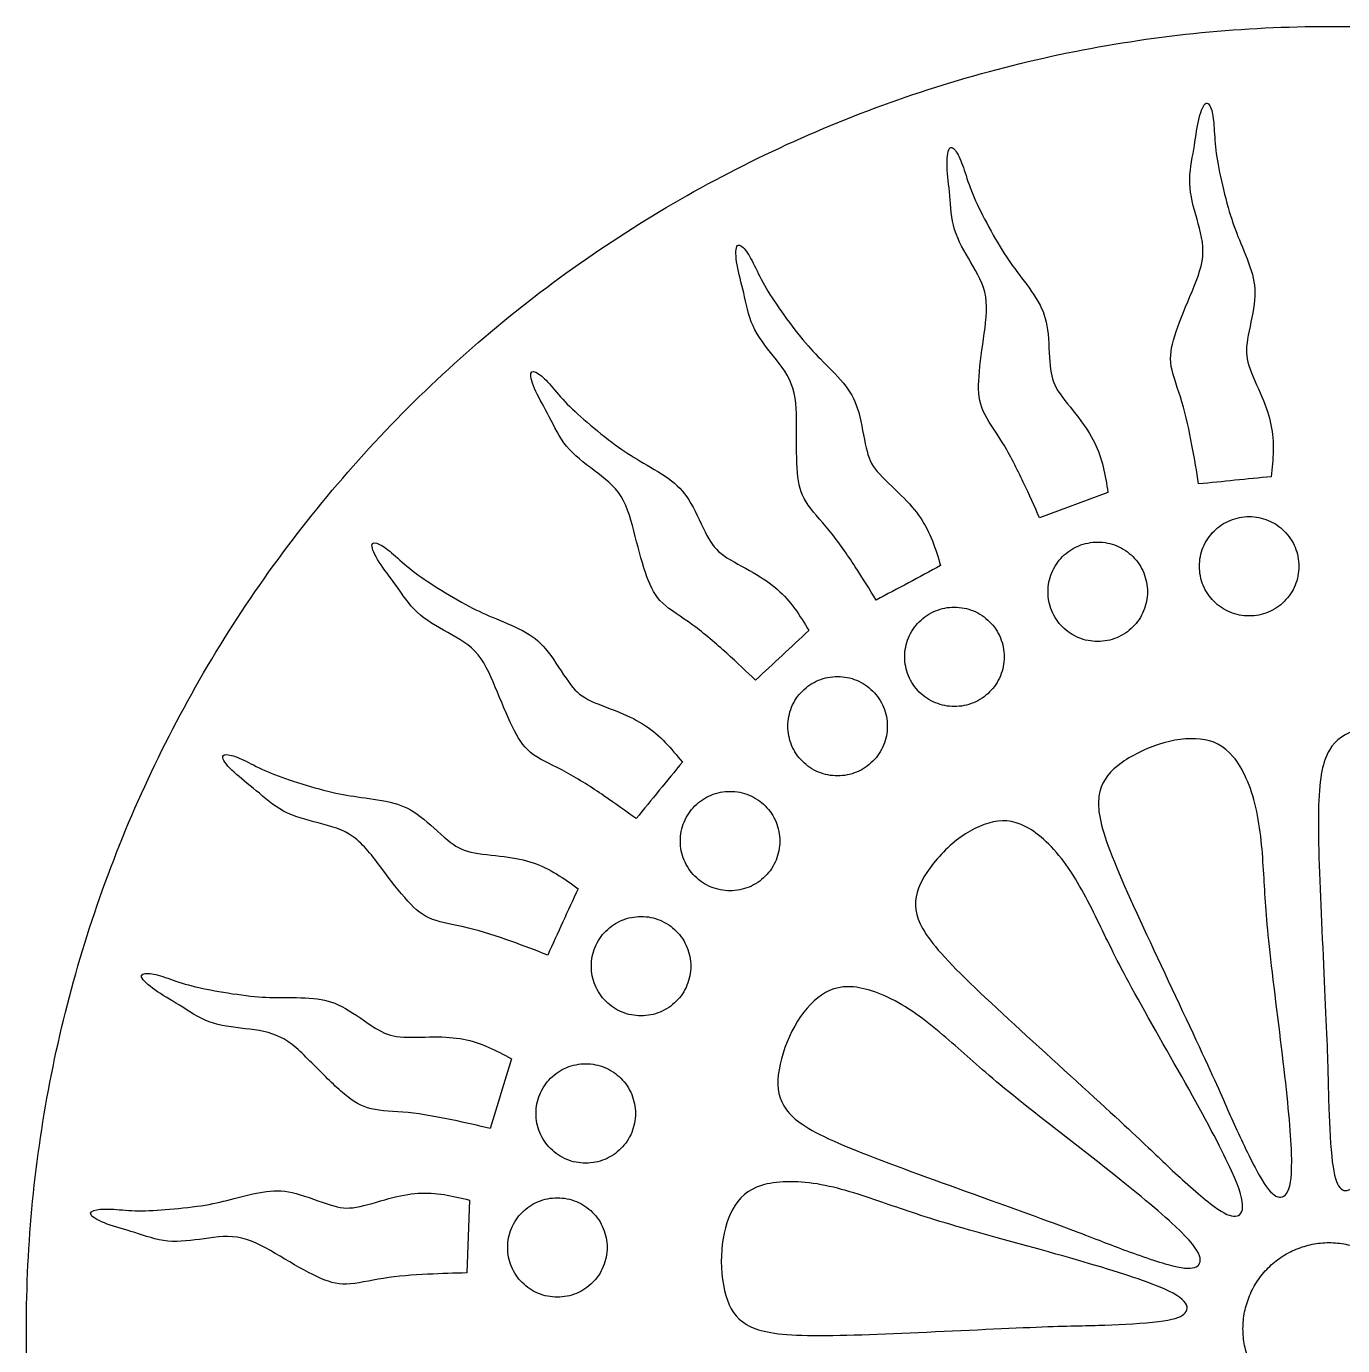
# Model space of a CAD drawing. Header units: millimetres. Extents: x -91 to 91, y -103 to 91.
# Drawn here: x -91.21 to -61.3, y 61.23 to 91.21 of the extents above; entities that cross this region are included whole.
import ezdxf

# ---------------------------------------------------------------- set-up
doc = ezdxf.new("R2010")
doc.units = ezdxf.units.MM
doc.header["$MEASUREMENT"] = 0
doc.layers.add('DV1_Layer_1', color=7, linetype='Continuous')

msp = doc.modelspace()

# ---------------------------------------------------------------- linework, layer by layer
at = {"layer": 'DV1_Layer_1', "color": 5, "linetype": 'Continuous'}
for p, q in [((-66.635, 80.615), (-68.189, 80.037)), ((-81.141, 64.534), (-81.201, 62.877))]:
    msp.add_line(p, q, dxfattribs=at)
for points in [[(-32.01, 61.61), (-32.01, 63.547), (-32.392, 67.422), (-34.087, 73.01), (-36.84, 78.161), (-40.545, 82.675), (-45.059, 86.38), (-50.21, 89.133), (-55.798, 90.828), (-61.61, 91.4), (-67.422, 90.828), (-73.01, 89.133), (-78.16, 86.38), (-82.675, 82.675), (-86.38, 78.161), (-89.132, 73.01), (-90.828, 67.422), (-91.4, 61.61), (-90.828, 55.798), (-89.132, 50.21), (-86.38, 45.059), (-82.675, 40.545), (-78.16, 36.84), (-73.01, 34.087), (-67.422, 32.392), (-61.61, 31.82), (-55.798, 32.392), (-50.21, 34.087), (-45.059, 36.84), (-40.545, 40.545), (-36.84, 45.059), (-34.087, 50.21), (-32.392, 55.798), (-32.01, 59.673), (-32.01, 61.61)], [(-64.574, 80.81), (-64.62, 81.093), (-64.665, 81.375), (-64.725, 81.693)], [(-62.924, 80.975), (-63.474, 80.92), (-64.024, 80.865), (-64.574, 80.81)], [(-68.189, 80.037), (-68.304, 80.298), (-68.42, 80.56), (-68.559, 80.852)], [(-62.297, 78.939), (-62.297, 79.013), (-62.311, 79.16), (-62.376, 79.374), (-62.481, 79.57), (-62.623, 79.743), (-62.795, 79.884), (-62.991, 79.989), (-63.205, 80.054), (-63.427, 80.076), (-63.648, 80.054), (-63.862, 79.989), (-64.058, 79.884), (-64.23, 79.743), (-64.372, 79.57), (-64.477, 79.374), (-64.542, 79.16), (-64.563, 78.939), (-64.542, 78.717), (-64.477, 78.504), (-64.372, 78.307), (-64.23, 78.135), (-64.058, 77.993), (-63.862, 77.888), (-63.648, 77.824), (-63.427, 77.802), (-63.205, 77.824), (-62.991, 77.888), (-62.795, 77.993), (-62.623, 78.135), (-62.481, 78.307), (-62.376, 78.504), (-62.311, 78.717), (-62.297, 78.865), (-62.297, 78.939)], [(-65.823, 78.791), (-65.852, 78.859), (-65.921, 78.99), (-66.063, 79.163), (-66.235, 79.304), (-66.432, 79.409), (-66.645, 79.474), (-66.867, 79.496), (-67.089, 79.474), (-67.302, 79.409), (-67.499, 79.304), (-67.671, 79.163), (-67.812, 78.99), (-67.917, 78.794), (-67.982, 78.58), (-68.004, 78.358), (-67.982, 78.137), (-67.917, 77.923), (-67.812, 77.727), (-67.671, 77.554), (-67.499, 77.413), (-67.302, 77.308), (-67.089, 77.243), (-66.867, 77.221), (-66.645, 77.243), (-66.432, 77.308), (-66.235, 77.413), (-66.063, 77.554), (-65.922, 77.727), (-65.817, 77.923), (-65.752, 78.137), (-65.73, 78.358), (-65.752, 78.58), (-65.795, 78.722), (-65.823, 78.791)], [(-71.899, 78.17), (-72.049, 78.414), (-72.199, 78.658), (-72.376, 78.928)], [(-70.438, 78.954), (-70.925, 78.693), (-71.412, 78.431), (-71.899, 78.17)], [(-69.079, 77.313), (-69.107, 77.381), (-69.177, 77.512), (-69.318, 77.684), (-69.491, 77.826), (-69.688, 77.931), (-69.901, 77.995), (-70.123, 78.018), (-70.344, 77.996), (-70.558, 77.931), (-70.754, 77.826), (-70.927, 77.684), (-71.068, 77.512), (-71.173, 77.315), (-71.238, 77.102), (-71.26, 76.88), (-71.238, 76.658), (-71.173, 76.445), (-71.068, 76.248), (-70.927, 76.076), (-70.754, 75.935), (-70.558, 75.83), (-70.344, 75.765), (-70.123, 75.743), (-69.901, 75.765), (-69.688, 75.83), (-69.491, 75.935), (-69.318, 76.076), (-69.177, 76.249), (-69.072, 76.445), (-69.007, 76.658), (-68.985, 76.88), (-69.007, 77.102), (-69.051, 77.244), (-69.079, 77.313)], [(-73.428, 77.478), (-73.832, 77.102), (-74.237, 76.726), (-74.642, 76.349)], [(-74.642, 76.349), (-74.849, 76.547), (-75.056, 76.744), (-75.296, 76.961)], [(-71.98, 76.103), (-72.032, 76.156), (-72.146, 76.25), (-72.343, 76.355), (-72.556, 76.42), (-72.778, 76.441), (-73, 76.42), (-73.214, 76.355), (-73.41, 76.25), (-73.582, 76.108), (-73.724, 75.936), (-73.829, 75.74), (-73.893, 75.526), (-73.915, 75.304), (-73.893, 75.083), (-73.829, 74.869), (-73.724, 74.673), (-73.582, 74.501), (-73.41, 74.359), (-73.214, 74.254), (-73, 74.189), (-72.778, 74.168), (-72.556, 74.189), (-72.343, 74.254), (-72.146, 74.359), (-71.974, 74.501), (-71.833, 74.673), (-71.728, 74.869), (-71.663, 75.083), (-71.641, 75.304), (-71.663, 75.526), (-71.728, 75.74), (-71.833, 75.936), (-71.927, 76.051), (-71.98, 76.103)], [(-76.305, 74.488), (-76.655, 74.06), (-77.005, 73.633), (-77.355, 73.205)], [(-74.422, 73.492), (-74.474, 73.544), (-74.589, 73.638), (-74.785, 73.744), (-74.999, 73.808), (-75.22, 73.83), (-75.442, 73.808), (-75.656, 73.744), (-75.852, 73.638), (-76.024, 73.497), (-76.166, 73.325), (-76.271, 73.128), (-76.336, 72.915), (-76.357, 72.693), (-76.336, 72.471), (-76.271, 72.258), (-76.166, 72.061), (-76.024, 71.889), (-75.852, 71.747), (-75.656, 71.642), (-75.442, 71.578), (-75.221, 71.556), (-74.999, 71.578), (-74.785, 71.642), (-74.589, 71.747), (-74.417, 71.889), (-74.275, 72.061), (-74.17, 72.258), (-74.105, 72.471), (-74.084, 72.693), (-74.105, 72.915), (-74.17, 73.128), (-74.275, 73.325), (-74.369, 73.439), (-74.422, 73.492)], [(-77.355, 73.205), (-77.587, 73.373), (-77.819, 73.54), (-78.086, 73.722)], [(-78.675, 71.61), (-78.905, 71.107), (-79.135, 70.605), (-79.364, 70.102)], [(-76.811, 70.894), (-76.879, 70.922), (-77.021, 70.965), (-77.243, 70.987), (-77.465, 70.965), (-77.678, 70.9), (-77.875, 70.795), (-78.047, 70.654), (-78.189, 70.482), (-78.293, 70.285), (-78.358, 70.072), (-78.38, 69.85), (-78.358, 69.628), (-78.293, 69.415), (-78.188, 69.218), (-78.047, 69.046), (-77.875, 68.904), (-77.678, 68.8), (-77.465, 68.735), (-77.243, 68.713), (-77.021, 68.735), (-76.808, 68.8), (-76.611, 68.905), (-76.439, 69.046), (-76.297, 69.218), (-76.193, 69.415), (-76.128, 69.628), (-76.106, 69.85), (-76.128, 70.072), (-76.193, 70.285), (-76.298, 70.482), (-76.439, 70.654), (-76.611, 70.795), (-76.742, 70.865), (-76.811, 70.894)], [(-79.364, 70.102), (-79.631, 70.205), (-79.898, 70.309), (-80.203, 70.417)], [(-80.189, 67.746), (-80.349, 67.217), (-80.509, 66.688), (-80.668, 66.158)], [(-78.068, 67.546), (-78.136, 67.575), (-78.278, 67.618), (-78.5, 67.64), (-78.722, 67.618), (-78.935, 67.553), (-79.132, 67.448), (-79.304, 67.307), (-79.445, 67.134), (-79.55, 66.938), (-79.615, 66.724), (-79.637, 66.503), (-79.615, 66.281), (-79.55, 66.067), (-79.445, 65.871), (-79.304, 65.698), (-79.132, 65.557), (-78.935, 65.452), (-78.722, 65.387), (-78.5, 65.365), (-78.278, 65.387), (-78.065, 65.452), (-77.868, 65.557), (-77.696, 65.698), (-77.554, 65.871), (-77.45, 66.068), (-77.384, 66.281), (-77.363, 66.503), (-77.385, 66.724), (-77.45, 66.938), (-77.554, 67.134), (-77.696, 67.307), (-77.868, 67.448), (-77.999, 67.518), (-78.068, 67.546)], [(-80.668, 66.158), (-80.947, 66.225), (-81.225, 66.291), (-81.541, 66.357)], [(-82.096, 62.847), (-82.419, 62.83), (-83.137, 62.777), (-83.976, 62.557), (-84.555, 62.737), (-85.453, 63.256), (-86.312, 63.775), (-87.17, 63.656), (-88.009, 63.536), (-88.767, 63.815), (-89.406, 63.975), (-89.845, 64.215), (-89.646, 64.334), (-89.246, 64.334), (-88.687, 64.274), (-87.989, 64.314), (-87.09, 64.414), (-86.531, 64.554), (-85.713, 64.773), (-85.134, 64.734), (-84.235, 64.374), (-83.776, 64.314), (-82.938, 64.594), (-82.299, 64.714), (-81.72, 64.674), (-81.334, 64.581), (-81.141, 64.534)], [(-79.145, 64.586), (-79.219, 64.586), (-79.366, 64.571), (-79.58, 64.507), (-79.776, 64.401), (-79.948, 64.26), (-80.09, 64.088), (-80.195, 63.891), (-80.26, 63.678), (-80.281, 63.456), (-80.26, 63.234), (-80.195, 63.021), (-80.09, 62.824), (-79.948, 62.652), (-79.776, 62.51), (-79.58, 62.405), (-79.366, 62.341), (-79.145, 62.319), (-78.923, 62.341), (-78.709, 62.405), (-78.513, 62.51), (-78.341, 62.652), (-78.199, 62.824), (-78.094, 63.021), (-78.029, 63.234), (-78.008, 63.456), (-78.029, 63.678), (-78.094, 63.891), (-78.199, 64.088), (-78.341, 64.26), (-78.513, 64.401), (-78.709, 64.507), (-78.923, 64.571), (-79.071, 64.586), (-79.145, 64.586)], [(-59.653, 61.61), (-59.653, 61.738), (-59.678, 61.994), (-59.791, 62.363), (-59.973, 62.704), (-60.217, 63.002), (-60.516, 63.247), (-60.856, 63.429), (-61.226, 63.541), (-61.61, 63.579), (-61.994, 63.541), (-62.363, 63.429), (-62.704, 63.247), (-63.002, 63.002), (-63.247, 62.704), (-63.429, 62.363), (-63.541, 61.994), (-63.579, 61.61), (-63.541, 61.226), (-63.429, 60.856), (-63.247, 60.516), (-63.002, 60.217), (-62.704, 59.973), (-62.363, 59.791), (-61.994, 59.679), (-61.61, 59.641), (-61.226, 59.679), (-60.856, 59.791), (-60.516, 59.973), (-60.217, 60.217), (-59.973, 60.516), (-59.791, 60.856), (-59.678, 61.226), (-59.653, 61.482), (-59.653, 61.61)], [(-81.201, 62.877), (-81.487, 62.87), (-81.773, 62.864), (-82.096, 62.847)]]:
    msp.add_open_spline(points, degree=3, dxfattribs=at)
for points, knots in [([(-64.725, 81.693), (-64.785, 82.01), (-64.86, 82.363), (-64.953, 82.673), (-65.046, 82.982), (-65.156, 83.249), (-65.195, 83.483), (-65.233, 83.716), (-65.2, 83.915), (-65.118, 84.175), (-65.036, 84.434), (-64.905, 84.755), (-64.773, 85.068), (-64.642, 85.382), (-64.509, 85.689), (-64.482, 85.981), (-64.454, 86.274), (-64.533, 86.552), (-64.611, 86.827), (-64.689, 87.101), (-64.766, 87.373), (-64.776, 87.64), (-64.785, 87.908), (-64.727, 88.171), (-64.686, 88.411), (-64.645, 88.652), (-64.621, 88.87), (-64.58, 89.057), (-64.538, 89.244), (-64.479, 89.4), (-64.425, 89.448), (-64.371, 89.496), (-64.322, 89.435), (-64.289, 89.339), (-64.256, 89.243), (-64.238, 89.111), (-64.226, 88.951), (-64.214, 88.792), (-64.209, 88.604), (-64.184, 88.396), (-64.159, 88.188), (-64.114, 87.959), (-64.055, 87.698), (-63.996, 87.438), (-63.922, 87.146), (-63.777, 86.675), (-63.706, 86.497), (-63.615, 86.278), (-63.525, 86.058), (-63.416, 85.798), (-63.354, 85.571), (-63.293, 85.344), (-63.28, 85.151), (-63.313, 84.898), (-63.345, 84.645), (-63.423, 84.332), (-63.501, 83.865), (-63.5, 83.711), (-63.434, 83.501), (-63.369, 83.292), (-63.238, 83.028), (-63.139, 82.793), (-63.04, 82.558), (-62.972, 82.352), (-62.89, 81.954), (-62.877, 81.761), (-62.881, 81.566), (-62.884, 81.37), (-62.904, 81.173), (-62.924, 80.975)], [0, 0, 0, 0, 0.037037, 0.037037, 0.037037, 0.0740741, 0.0740741, 0.0740741, 0.1111111, 0.1111111, 0.1111111, 0.1481481, 0.1481481, 0.1481481, 0.1851852, 0.1851852, 0.1851852, 0.2222222, 0.2222222, 0.2222222, 0.2592593, 0.2592593, 0.2592593, 0.2962963, 0.2962963, 0.2962963, 0.3333333, 0.3333333, 0.3333333, 0.3703704, 0.3703704, 0.3703704, 0.4074074, 0.4074074, 0.4074074, 0.4444444, 0.4444444, 0.4444444, 0.4814815, 0.4814815, 0.4814815, 0.5185185, 0.5185185, 0.5185185, 0.5555556, 0.5555556, 0.5925926, 0.5925926, 0.5925926, 0.6296296, 0.6296296, 0.6296296, 0.6666667, 0.6666667, 0.6666667, 0.7037037, 0.7037037, 0.7407407, 0.7407407, 0.7407407, 0.7777778, 0.7777778, 0.7777778, 0.8148148, 0.8148148, 0.8518519, 0.8518519, 0.8518519, 0.8888889, 0.8888889, 0.8888889, 0.8888889]), ([(-68.559, 80.852), (-68.698, 81.144), (-68.86, 81.466), (-69.028, 81.742), (-69.197, 82.018), (-69.371, 82.248), (-69.468, 82.464), (-69.564, 82.679), (-69.583, 82.881), (-69.569, 83.153), (-69.556, 83.425), (-69.511, 83.768), (-69.415, 84.441), (-69.365, 84.772), (-69.413, 85.061), (-69.461, 85.351), (-69.607, 85.6), (-69.752, 85.846), (-69.898, 86.092), (-70.041, 86.335), (-70.119, 86.591), (-70.196, 86.848), (-70.207, 87.117), (-70.25, 87.603), (-70.282, 87.82), (-70.289, 88.012), (-70.297, 88.203), (-70.279, 88.369), (-70.239, 88.429), (-70.199, 88.489), (-70.136, 88.443), (-70.08, 88.358), (-70.023, 88.273), (-69.972, 88.15), (-69.92, 87.999), (-69.868, 87.848), (-69.815, 87.668), (-69.738, 87.473), (-69.661, 87.278), (-69.56, 87.068), (-69.436, 86.831), (-69.313, 86.594), (-69.168, 86.33), (-69.038, 86.121), (-68.908, 85.912), (-68.794, 85.757), (-68.507, 85.379), (-68.335, 85.155), (-68.102, 84.747), (-68.04, 84.564), (-68.007, 84.311), (-67.975, 84.058), (-67.971, 83.736), (-67.949, 83.5), (-67.927, 83.264), (-67.886, 83.115), (-67.77, 82.929), (-67.653, 82.743), (-67.46, 82.521), (-67.304, 82.319), (-67.149, 82.117), (-67.03, 81.935), (-66.94, 81.753), (-66.85, 81.571), (-66.789, 81.387), (-66.743, 81.197), (-66.697, 81.008), (-66.666, 80.812), (-66.635, 80.615)], [0, 0, 0, 0, 0.037037, 0.037037, 0.037037, 0.0740741, 0.0740741, 0.0740741, 0.1111111, 0.1111111, 0.1111111, 0.1481481, 0.1481481, 0.1851852, 0.1851852, 0.1851852, 0.2222222, 0.2222222, 0.2222222, 0.2592593, 0.2592593, 0.2592593, 0.2962963, 0.2962963, 0.3333333, 0.3333333, 0.3333333, 0.3703704, 0.3703704, 0.3703704, 0.4074074, 0.4074074, 0.4074074, 0.4444444, 0.4444444, 0.4444444, 0.4814815, 0.4814815, 0.4814815, 0.5185185, 0.5185185, 0.5185185, 0.5555556, 0.5555556, 0.5555556, 0.5925926, 0.5925926, 0.6296296, 0.6296296, 0.6666667, 0.6666667, 0.6666667, 0.7037037, 0.7037037, 0.7037037, 0.7407407, 0.7407407, 0.7407407, 0.7777778, 0.7777778, 0.7777778, 0.8148148, 0.8148148, 0.8148148, 0.8518519, 0.8518519, 0.8518519, 0.8888889, 0.8888889, 0.8888889, 0.8888889]), ([(-72.376, 78.928), (-72.553, 79.198), (-72.758, 79.495), (-72.962, 79.746), (-73.166, 79.997), (-73.37, 80.201), (-73.62, 80.602), (-73.665, 80.799), (-73.689, 81.071), (-73.713, 81.342), (-73.714, 81.688), (-73.713, 82.028), (-73.711, 82.368), (-73.706, 82.702), (-73.879, 83.264), (-74.058, 83.491), (-74.412, 83.939), (-74.588, 84.16), (-74.81, 84.647), (-74.857, 84.912), (-74.966, 85.388), (-75.027, 85.599), (-75.06, 85.787), (-75.093, 85.976), (-75.098, 86.143), (-75.067, 86.208), (-75.035, 86.272), (-74.967, 86.235), (-74.9, 86.159), (-74.832, 86.083), (-74.765, 85.968), (-74.693, 85.825), (-74.621, 85.682), (-74.544, 85.511), (-74.441, 85.328), (-74.339, 85.145), (-74.21, 84.951), (-74.055, 84.733), (-73.901, 84.515), (-73.721, 84.273), (-73.564, 84.083), (-73.407, 83.894), (-73.273, 83.756), (-72.938, 83.42), (-72.737, 83.221), (-72.594, 83.035), (-72.451, 82.849), (-72.365, 82.676), (-72.298, 82.43), (-72.231, 82.184), (-72.184, 81.865), (-72.13, 81.634), (-72.076, 81.403), (-72.016, 81.261), (-71.876, 81.093), (-71.735, 80.925), (-71.514, 80.73), (-71.332, 80.551), (-71.15, 80.372), (-71.009, 80.208), (-70.781, 79.871), (-70.695, 79.698), (-70.624, 79.516), (-70.552, 79.334), (-70.495, 79.144), (-70.438, 78.954)], [0, 0, 0, 0, 0.037037, 0.037037, 0.037037, 0.0740741, 0.0740741, 0.1111111, 0.1111111, 0.1111111, 0.1481481, 0.1481481, 0.1481481, 0.1851852, 0.1851852, 0.2222222, 0.2222222, 0.2592593, 0.2592593, 0.2962963, 0.2962963, 0.3333333, 0.3333333, 0.3333333, 0.3703704, 0.3703704, 0.3703704, 0.4074074, 0.4074074, 0.4074074, 0.4444444, 0.4444444, 0.4444444, 0.4814815, 0.4814815, 0.4814815, 0.5185185, 0.5185185, 0.5185185, 0.5555556, 0.5555556, 0.5555556, 0.5925926, 0.5925926, 0.6296296, 0.6296296, 0.6296296, 0.6666667, 0.6666667, 0.6666667, 0.7037037, 0.7037037, 0.7037037, 0.7407407, 0.7407407, 0.7407407, 0.7777778, 0.7777778, 0.7777778, 0.8148148, 0.8148148, 0.8518519, 0.8518519, 0.8518519, 0.8888889, 0.8888889, 0.8888889, 0.8888889]), ([(-75.296, 76.961), (-75.536, 77.177), (-75.809, 77.413), (-76.07, 77.603), (-76.331, 77.794), (-76.58, 77.94), (-76.752, 78.102), (-76.924, 78.264), (-77.018, 78.443), (-77.11, 78.7), (-77.202, 78.956), (-77.291, 79.29), (-77.376, 79.619), (-77.46, 79.949), (-77.54, 80.274), (-77.851, 80.772), (-78.081, 80.946), (-78.31, 81.118), (-78.538, 81.29), (-78.764, 81.459), (-79.103, 81.873), (-79.216, 82.118), (-79.328, 82.335), (-79.441, 82.551), (-79.554, 82.739), (-79.634, 82.913), (-79.714, 83.087), (-79.761, 83.247), (-79.747, 83.318), (-79.733, 83.389), (-79.658, 83.37), (-79.573, 83.313), (-79.488, 83.257), (-79.394, 83.163), (-79.288, 83.043), (-79.183, 82.923), (-79.065, 82.777), (-78.919, 82.626), (-78.773, 82.476), (-78.599, 82.32), (-78.394, 82.149), (-78.19, 81.977), (-77.954, 81.789), (-77.754, 81.645), (-77.554, 81.502), (-77.39, 81.403), (-77.185, 81.283), (-76.98, 81.163), (-76.736, 81.022), (-76.364, 80.735), (-76.11, 80.443), (-75.856, 79.85), (-75.635, 79.431), (-75.54, 79.309), (-75.183, 79.055), (-74.919, 78.923), (-74.698, 78.796), (-74.477, 78.669), (-74.298, 78.547), (-74.145, 78.412), (-73.992, 78.278), (-73.865, 78.133), (-73.75, 77.975), (-73.635, 77.817), (-73.531, 77.648), (-73.428, 77.478)], [0, 0, 0, 0, 0.037037, 0.037037, 0.037037, 0.0740741, 0.0740741, 0.0740741, 0.1111111, 0.1111111, 0.1111111, 0.1481481, 0.1481481, 0.1481481, 0.1851852, 0.1851852, 0.2222222, 0.2222222, 0.2222222, 0.2592593, 0.2592593, 0.2962963, 0.2962963, 0.2962963, 0.3333333, 0.3333333, 0.3333333, 0.3703704, 0.3703704, 0.3703704, 0.4074074, 0.4074074, 0.4074074, 0.4444444, 0.4444444, 0.4444444, 0.4814815, 0.4814815, 0.4814815, 0.5185185, 0.5185185, 0.5185185, 0.5555556, 0.5555556, 0.5555556, 0.5925926, 0.5925926, 0.5925926, 0.6296296, 0.6296296, 0.6666667, 0.7037037, 0.7037037, 0.7407407, 0.7407407, 0.7777778, 0.7777778, 0.7777778, 0.8148148, 0.8148148, 0.8148148, 0.8518519, 0.8518519, 0.8518519, 0.8888889, 0.8888889, 0.8888889, 0.8888889]), ([(-78.086, 73.722), (-78.353, 73.904), (-78.656, 74.1), (-78.94, 74.254), (-79.225, 74.407), (-79.492, 74.518), (-79.684, 74.656), (-79.876, 74.793), (-79.993, 74.958), (-80.119, 75.199), (-80.245, 75.441), (-80.378, 75.76), (-80.507, 76.075), (-80.636, 76.39), (-80.759, 76.701), (-80.946, 76.927), (-81.134, 77.153), (-81.386, 77.294), (-81.635, 77.433), (-81.885, 77.572), (-82.132, 77.71), (-82.523, 78.074), (-82.668, 78.301), (-82.81, 78.5), (-82.951, 78.7), (-83.088, 78.871), (-83.191, 79.032), (-83.294, 79.194), (-83.362, 79.346), (-83.353, 79.49), (-83.276, 79.482), (-83.184, 79.437), (-83.093, 79.393), (-82.987, 79.312), (-82.866, 79.208), (-82.745, 79.103), (-82.608, 78.974), (-82.278, 78.715), (-82.085, 78.585), (-81.859, 78.443), (-81.633, 78.3), (-81.374, 78.146), (-80.939, 77.915), (-80.763, 77.84), (-80.543, 77.749), (-80.324, 77.658), (-80.063, 77.551), (-79.656, 77.317), (-79.51, 77.189), (-79.198, 76.786), (-79.032, 76.509), (-78.894, 76.317), (-78.757, 76.124), (-78.647, 76.016), (-78.452, 75.914), (-78.258, 75.812), (-77.979, 75.717), (-77.743, 75.621), (-77.506, 75.526), (-77.313, 75.429), (-77.143, 75.316), (-76.973, 75.204), (-76.828, 75.077), (-76.692, 74.936), (-76.556, 74.796), (-76.431, 74.642), (-76.305, 74.488)], [0, 0, 0, 0, 0.037037, 0.037037, 0.037037, 0.0740741, 0.0740741, 0.0740741, 0.1111111, 0.1111111, 0.1111111, 0.1481481, 0.1481481, 0.1481481, 0.1851852, 0.1851852, 0.1851852, 0.2222222, 0.2222222, 0.2222222, 0.2592593, 0.2592593, 0.2962963, 0.2962963, 0.2962963, 0.3333333, 0.3333333, 0.3333333, 0.3703704, 0.3703704, 0.4074074, 0.4074074, 0.4074074, 0.4444444, 0.4444444, 0.4444444, 0.4814815, 0.4814815, 0.5185185, 0.5185185, 0.5185185, 0.5555556, 0.5555556, 0.5925926, 0.5925926, 0.5925926, 0.6296296, 0.6296296, 0.6666667, 0.6666667, 0.7037037, 0.7037037, 0.7037037, 0.7407407, 0.7407407, 0.7407407, 0.7777778, 0.7777778, 0.7777778, 0.8148148, 0.8148148, 0.8148148, 0.8518519, 0.8518519, 0.8518519, 0.8888889, 0.8888889, 0.8888889, 0.8888889]), ([(-61.656, 68.042), (-61.683, 68.744), (-61.789, 70.913), (-61.909, 73.808), (-61.67, 74.866), (-61.031, 75.285), (-59.873, 75.385), (-58.915, 75.125), (-58.356, 74.547), (-58.316, 73.189), (-58.835, 71.632), (-59.274, 70.414), (-60.073, 67.419), (-60.711, 65.343), (-61.091, 64.704), (-61.39, 64.744), (-61.55, 65.243), (-61.603, 66.215), (-61.616, 66.618), (-61.63, 67.02), (-61.63, 67.34), (-61.656, 68.042)], [0, 0, 0, 0, 0.055556, 0.111111, 0.166667, 0.222222, 0.277778, 0.333333, 0.388889, 0.444444, 0.5, 0.555556, 0.611111, 0.666667, 0.722222, 0.777778, 0.833333, 0.888889, 0.888889, 0.888889, 1, 1, 1, 1]), ([(-64.317, 67.49), (-64.61, 68.129), (-65.075, 69.11), (-65.51, 70.039), (-65.945, 70.968), (-66.351, 71.845), (-66.585, 72.461), (-66.819, 73.077), (-66.88, 73.434), (-66.839, 73.717), (-66.798, 74.001), (-66.511, 74.422), (-65.48, 74.957), (-64.823, 75.042), (-64.249, 74.977), (-64.003, 74.87), (-63.572, 74.35), (-63.386, 73.937), (-63.274, 73.458), (-63.162, 72.978), (-63.123, 72.433), (-63.094, 71.944), (-63.064, 71.456), (-63.044, 71.025), (-62.966, 70.297), (-62.888, 69.57), (-62.752, 68.545), (-62.65, 67.673), (-62.548, 66.8), (-62.48, 66.08), (-62.447, 65.114), (-62.482, 64.868), (-62.615, 64.597), (-62.712, 64.572), (-62.817, 64.625), (-62.922, 64.679), (-63.035, 64.812), (-63.358, 65.384), (-63.569, 65.823), (-63.735, 66.19), (-63.902, 66.557), (-64.024, 66.852), (-64.317, 67.49)], [0, 0, 0, 0, 0.055556, 0.055556, 0.055556, 0.111111, 0.111111, 0.111111, 0.166667, 0.166667, 0.166667, 0.222222, 0.277778, 0.333333, 0.333333, 0.388889, 0.388889, 0.444444, 0.444444, 0.444444, 0.5, 0.5, 0.5, 0.555556, 0.555556, 0.555556, 0.611111, 0.611111, 0.611111, 0.666667, 0.666667, 0.722222, 0.722222, 0.777778, 0.777778, 0.777778, 0.833333, 0.833333, 0.888889, 0.888889, 0.888889, 1, 1, 1, 1]), ([(-80.203, 70.417), (-80.507, 70.525), (-80.849, 70.638), (-81.478, 70.79), (-81.764, 70.829), (-81.985, 70.914), (-82.206, 70.998), (-82.361, 71.127), (-82.544, 71.329), (-82.727, 71.531), (-82.937, 71.805), (-83.142, 72.077), (-83.346, 72.349), (-83.544, 72.618), (-83.783, 72.789), (-84.022, 72.96), (-84.581, 73.106), (-85.128, 73.246), (-85.364, 73.372), (-85.6, 73.499), (-85.798, 73.681), (-85.985, 73.838), (-86.172, 73.995), (-86.348, 74.126), (-86.489, 74.256), (-86.629, 74.386), (-86.734, 74.516), (-86.748, 74.587), (-86.762, 74.657), (-86.685, 74.669), (-86.585, 74.649), (-86.486, 74.629), (-86.363, 74.578), (-86.075, 74.438), (-85.911, 74.348), (-85.718, 74.264), (-85.526, 74.181), (-85.306, 74.104), (-85.051, 74.024), (-84.796, 73.944), (-84.507, 73.86), (-84.267, 73.804), (-84.027, 73.748), (-83.837, 73.719), (-83.367, 73.654), (-83.087, 73.618), (-82.86, 73.556), (-82.634, 73.495), (-82.461, 73.408), (-82.259, 73.253), (-82.057, 73.097), (-81.826, 72.872), (-81.643, 72.721), (-81.461, 72.57), (-81.327, 72.493), (-81.114, 72.444), (-80.9, 72.395), (-80.606, 72.374), (-80.353, 72.341), (-80.1, 72.308), (-79.888, 72.264), (-79.695, 72.198), (-79.503, 72.133), (-79.329, 72.047), (-79.163, 71.945), (-78.996, 71.844), (-78.835, 71.727), (-78.675, 71.61)], [0, 0, 0, 0, 0.037037, 0.037037, 0.0740741, 0.0740741, 0.0740741, 0.1111111, 0.1111111, 0.1111111, 0.1481481, 0.1481481, 0.1481481, 0.1851852, 0.1851852, 0.1851852, 0.2222222, 0.2592593, 0.2592593, 0.2592593, 0.2962963, 0.2962963, 0.2962963, 0.3333333, 0.3333333, 0.3333333, 0.3703704, 0.3703704, 0.3703704, 0.4074074, 0.4074074, 0.4074074, 0.4444444, 0.4444444, 0.4814815, 0.4814815, 0.4814815, 0.5185185, 0.5185185, 0.5185185, 0.5555556, 0.5555556, 0.5555556, 0.5925926, 0.5925926, 0.6296296, 0.6296296, 0.6296296, 0.6666667, 0.6666667, 0.6666667, 0.7037037, 0.7037037, 0.7037037, 0.7407407, 0.7407407, 0.7407407, 0.7777778, 0.7777778, 0.7777778, 0.8148148, 0.8148148, 0.8148148, 0.8518519, 0.8518519, 0.8518519, 0.8888889, 0.8888889, 0.8888889, 0.8888889]), ([(-66.263, 66.239), (-66.779, 66.717), (-67.583, 67.446), (-68.341, 68.138), (-69.099, 68.83), (-69.809, 69.484), (-70.713, 70.444), (-70.906, 70.749), (-70.976, 71.027), (-71.047, 71.305), (-70.995, 71.554), (-70.844, 71.827), (-70.694, 72.1), (-70.444, 72.396), (-69.908, 72.858), (-69.621, 73.022), (-69.343, 73.102), (-69.066, 73.182), (-68.797, 73.178), (-68.499, 73.02), (-68.2, 72.862), (-67.87, 72.552), (-67.296, 71.752), (-67.052, 71.262), (-66.623, 70.382), (-66.44, 69.992), (-66.089, 69.35), (-65.739, 68.707), (-65.221, 67.813), (-64.793, 67.046), (-64.365, 66.279), (-64.026, 65.639), (-63.826, 65.199), (-63.626, 64.759), (-63.565, 64.519), (-63.574, 64.369), (-63.584, 64.218), (-63.664, 64.157), (-63.781, 64.166), (-63.899, 64.176), (-64.054, 64.256), (-64.313, 64.458), (-64.572, 64.661), (-64.934, 64.985), (-65.228, 65.26), (-65.522, 65.536), (-65.748, 65.762), (-66.263, 66.239)], [0, 0, 0, 0, 0.055556, 0.055556, 0.055556, 0.111111, 0.111111, 0.166667, 0.166667, 0.166667, 0.222222, 0.222222, 0.222222, 0.277778, 0.277778, 0.333333, 0.333333, 0.333333, 0.388889, 0.388889, 0.388889, 0.444444, 0.444444, 0.5, 0.5, 0.555556, 0.555556, 0.555556, 0.611111, 0.611111, 0.611111, 0.666667, 0.666667, 0.666667, 0.722222, 0.722222, 0.722222, 0.777778, 0.777778, 0.777778, 0.833333, 0.833333, 0.833333, 0.888889, 0.888889, 0.888889, 1, 1, 1, 1]), ([(-81.541, 66.357), (-81.858, 66.423), (-82.212, 66.488), (-82.855, 66.554), (-83.144, 66.554), (-83.374, 66.608), (-83.605, 66.662), (-83.776, 66.768), (-83.985, 66.944), (-84.193, 67.119), (-84.439, 67.362), (-84.678, 67.604), (-84.917, 67.846), (-85.15, 68.086), (-85.67, 68.36), (-85.957, 68.394), (-86.241, 68.427), (-86.524, 68.46), (-86.805, 68.493), (-87.055, 68.586), (-87.306, 68.68), (-87.527, 68.834), (-87.734, 68.964), (-87.94, 69.094), (-88.325, 69.305), (-88.568, 69.534), (-88.615, 69.67), (-88.54, 69.692), (-88.337, 69.68), (-88.208, 69.646), (-87.904, 69.545), (-87.729, 69.479), (-87.325, 69.366), (-87.097, 69.319), (-86.833, 69.274), (-86.57, 69.229), (-86.272, 69.185), (-85.782, 69.139), (-85.59, 69.137), (-85.352, 69.137), (-85.115, 69.136), (-84.833, 69.138), (-84.367, 69.077), (-84.184, 69.015), (-83.962, 68.888), (-83.741, 68.761), (-83.482, 68.57), (-83.281, 68.444), (-83.08, 68.319), (-82.937, 68.261), (-82.718, 68.242), (-82.5, 68.222), (-82.206, 68.241), (-81.951, 68.243), (-81.696, 68.245), (-81.48, 68.229), (-81.28, 68.191), (-81.08, 68.152), (-80.897, 68.09), (-80.718, 68.012), (-80.539, 67.934), (-80.364, 67.84), (-80.189, 67.746)], [0, 0, 0, 0, 0.037037, 0.037037, 0.0740741, 0.0740741, 0.0740741, 0.1111111, 0.1111111, 0.1111111, 0.1481481, 0.1481481, 0.1481481, 0.1851852, 0.1851852, 0.2222222, 0.2222222, 0.2222222, 0.2592593, 0.2592593, 0.2592593, 0.2962963, 0.2962963, 0.2962963, 0.3333333, 0.3703704, 0.3703704, 0.4074074, 0.4074074, 0.4444444, 0.4444444, 0.4814815, 0.4814815, 0.5185185, 0.5185185, 0.5185185, 0.5555556, 0.5555556, 0.5925926, 0.5925926, 0.5925926, 0.6296296, 0.6296296, 0.6666667, 0.6666667, 0.6666667, 0.7037037, 0.7037037, 0.7037037, 0.7407407, 0.7407407, 0.7407407, 0.7777778, 0.7777778, 0.7777778, 0.8148148, 0.8148148, 0.8148148, 0.8518519, 0.8518519, 0.8518519, 0.8888889, 0.8888889, 0.8888889, 0.8888889]), ([(-67.755, 63.968), (-68.414, 64.212), (-69.436, 64.578), (-70.401, 64.927), (-71.366, 65.276), (-72.272, 65.609), (-72.873, 65.879), (-73.474, 66.15), (-73.77, 66.358), (-73.941, 66.588), (-74.113, 66.817), (-74.16, 67.068), (-74.125, 67.377), (-74.091, 67.687), (-73.974, 68.056), (-73.655, 68.688), (-73.453, 68.95), (-73.227, 69.13), (-73.001, 69.31), (-72.751, 69.408), (-72.415, 69.377), (-72.078, 69.346), (-71.655, 69.185), (-71.237, 68.925), (-70.819, 68.666), (-70.405, 68.307), (-69.673, 67.658), (-69.354, 67.367), (-68.784, 66.908), (-68.215, 66.449), (-67.394, 65.821), (-66.705, 65.276), (-66.016, 64.731), (-65.458, 64.27), (-65.105, 63.94), (-64.752, 63.61), (-64.604, 63.412), (-64.506, 63.126), (-64.556, 63.039), (-64.668, 63.003), (-64.781, 62.966), (-64.955, 62.981), (-65.588, 63.157), (-66.047, 63.318), (-66.424, 63.46), (-66.801, 63.602), (-67.096, 63.724), (-67.755, 63.968)], [0, 0, 0, 0, 0.055556, 0.055556, 0.055556, 0.111111, 0.111111, 0.111111, 0.166667, 0.166667, 0.166667, 0.222222, 0.222222, 0.222222, 0.277778, 0.277778, 0.333333, 0.333333, 0.333333, 0.388889, 0.388889, 0.388889, 0.444444, 0.444444, 0.444444, 0.5, 0.5, 0.555556, 0.555556, 0.555556, 0.611111, 0.611111, 0.611111, 0.666667, 0.666667, 0.666667, 0.722222, 0.722222, 0.777778, 0.777778, 0.777778, 0.833333, 0.833333, 0.888889, 0.888889, 0.888889, 1, 1, 1, 1]), ([(-68.128, 61.652), (-68.83, 61.626), (-70.999, 61.519), (-73.894, 61.4), (-74.952, 61.639), (-75.371, 62.278), (-75.471, 63.436), (-75.212, 64.394), (-74.633, 64.953), (-73.275, 64.993), (-71.718, 64.474), (-70.5, 64.035), (-67.506, 63.236), (-65.429, 62.597), (-64.791, 62.218), (-64.83, 61.919), (-65.33, 61.759), (-66.301, 61.706), (-66.704, 61.692), (-67.106, 61.679), (-67.426, 61.679), (-68.128, 61.652)], [0, 0, 0, 0, 0.055556, 0.111111, 0.166667, 0.222222, 0.277778, 0.333333, 0.388889, 0.444444, 0.5, 0.555556, 0.611111, 0.666667, 0.722222, 0.777778, 0.833333, 0.888889, 0.888889, 0.888889, 1, 1, 1, 1])]:
    msp.add_open_spline(points, degree=3, knots=knots, dxfattribs=at)

doc.saveas('drawing.dxf')
